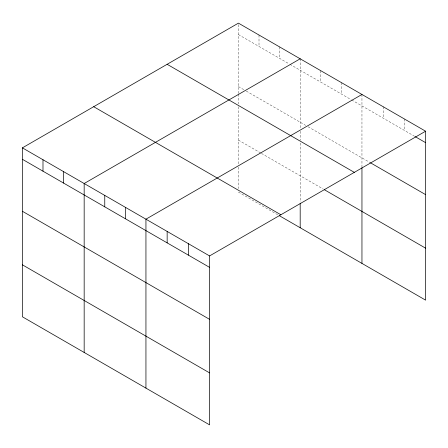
<?xml version="1.0" encoding="UTF-8"?>
<svg xmlns="http://www.w3.org/2000/svg" width="448" height="448" viewBox="0 0 448 448"><rect width="100%" height="100%" fill="white"/><g stroke="black" fill="none" stroke-linecap="round" stroke-linejoin="round"><path stroke-width="0.34" stroke-dasharray="2.24 1.68" d="M238.42 93.509L238.42 23.139M238.42 34.58L289.285 63.952M289.895 64.299L351.058 99.613M351.663 99.966L414.691 136.349M238.42 86.554L243.869 89.701M246.288 91.101L305.637 125.367M308.062 126.762L369.835 162.428M238.42 140.101L260.826 153.042M261.43 153.39L323.198 189.05M238.42 192.074L279.597 215.852M404.387 118.961L404.387 130.402M383.174 106.714L383.174 118.154M361.956 94.461L361.956 166.919M341.37 82.578L341.37 94.018M320.779 70.689L320.779 82.13M300.188 58.8L300.188 128.475M300.188 131.258L300.188 140.297M300.188 143.08L300.188 202.098M279.597 46.911L279.597 58.358M259.006 35.028L259.006 46.469M238.42 94.203L238.42 103.942M238.42 106.725L238.42 164.36M238.42 167.132L238.42 188.614"/><path stroke-width="0.67" d="M279.597 215.852L425.6 300.143L425.6 131.208L238.42 23.139L22.4 147.857L22.4 316.792L209.58 424.861L209.58 255.926L22.4 147.857M300.188 58.8L84.168 183.518L84.168 352.458M361.956 94.461L145.942 219.178L145.942 388.119M209.58 255.926L425.6 131.208M415.296 136.702L425.6 142.649M370.446 162.781L425.6 194.622M167.132 64.294L354.312 172.362M324.414 189.75L425.6 248.17M93.688 106.697L280.868 214.766M22.4 159.298L209.58 267.366M22.4 211.271L209.58 319.34M22.4 264.818L209.58 372.887M361.956 167.614L361.956 263.402M300.188 203.487L300.188 227.741M188.367 243.678L188.367 255.119M167.154 231.426L167.154 242.872M125.35 207.295L125.35 218.736M104.759 195.406L104.759 206.847M63.582 171.629L63.582 183.075M42.991 159.74L42.991 171.186"/></g></svg>
